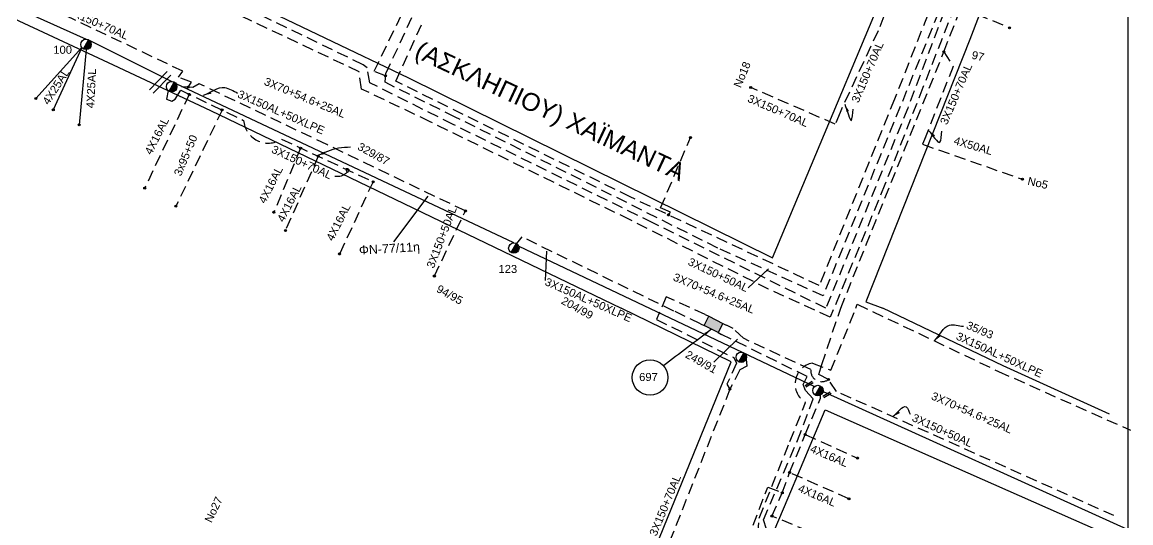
# Model space of a CAD drawing. Header units: millimetres. Extents: x 924 to 3152, y 704 to 1760.
# Drawn here: x 2663.6 to 2912.9, y 1282.1 to 1394.7 of the extents above; entities that cross this region are included whole.
import ezdxf

# ---------------------------------------------------------------- set-up
doc = ezdxf.new("R2010")
doc.units = ezdxf.units.MM
doc.linetypes.add('DASHED', pattern=[19.05, 12.7, -6.35])
for name, color, linetype in [('Link Box 4 Διευθύνσεων', 7, 'Continuous'), ('Άγνωστα', 7, 'Continuous'), ('Εναέρια παροχή ΧΤ 4x25', 7, 'SYN_LINE'), ('Επιγραφές - Σχήματα', 7, 'Continuous'), ('Καλώδια ΧΤ   3x150+50AL', 7, 'DASHED'), ('Καλώδια ΧΤ   3x150+50CU', 7, 'DASHED'), ('Καλώδια ΧΤ   3x150+70AL', 7, 'DASHED'), ('Καλώδια ΧΤ   3x150AL+50XLPE', 7, 'DASHED'), ('Μηχανική τομή', 7, 'Continuous'), ('Στύλος ΦΜ', 7, 'Continuous'), ('Στύλος ΦΜ @ 1', 7, 'Continuous'), ('Συνδέσεις', 7, 'Continuous'), ('Συνεστραμμένα ΧΤ   3x70+54.6+25 AL', 7, 'SYN_LINE'), ('Τομή', 7, 'Continuous'), ('Υπόβαθρο ΔΕΗ', 7, 'Continuous'), ('Υπόγεια καλώδια Δικτύου ΧΤ και Παρ. ΧΤ - 3X150+70 AL', 7, 'DASHED'), ('Υπόγεια καλώδια Παροχών ΧΤ   4x16AL', 7, 'DASHED'), ('Υπόγεια καλώδια Παροχών ΧΤ   4x25', 7, 'DASHED'), ('Υπόγεια καλώδια Παροχών ΧΤ   4x50AL', 7, 'DASHED')]:
    doc.layers.add(name, color=color, linetype=linetype)
doc.styles.get("Standard").update_dxf_attribs({"font": 'ARIAL.TTF'})
doc.linetypes.add('SYN_LINE', pattern='A,0.5,-0.0001,["/\\/\\/\\/",Standard,S=0.1,R=0,X=0,Y=-0.05],-0.25', length=0.7501)
doc.dimstyles.new('ISO-25', dxfattribs={"dimtxt": 2.5, "dimasz": 2.5, "dimexe": 1.25, "dimexo": 0.625, "dimtad": 1, "dimtxsty": 'Standard', "dimcen": 2.5, "dimadec": 0, "dimazin": 0, "dimtfac": 1, "dimtmove": 0, "dimatfit": 3, "dimfxl": 1, "dimarcsym": 0})
doc.dimstyles.get("Standard").update_dxf_attribs({"dimtxt": 0.18, "dimasz": 0.18, "dimexe": 0.18, "dimexo": 0.0625, "dimgap": 0.09, "dimtad": 0, "dimtih": 1, "dimtoh": 1, "dimdec": 4, "dimzin": 0, "dimdsep": 46, "dimtxsty": 'Standard', "dimcen": 0.09, "dimadec": 0, "dimazin": 0, "dimtfac": 1, "dimtdec": 4, "dimtofl": 0, "dimtmove": 0, "dimatfit": 3, "dimfxl": 1, "dimtolj": 1, "dimtzin": 0, "dimarcsym": 0})

# ---------------------------------------------------------------- blocks, each defined once
blk = doc.blocks.new('ΥΠΑΡΧΩΝ ΤΣΙΜΕΝΤΕΝΙΟΣ ΣΤΥΛΟΣ')
at = {"layer": 'Στύλος ΦΜ'}
blk.add_hatch(color=256, dxfattribs=at).paths.add_polyline_path([(-1.29, -2.28, 0.574793), (2.62, 0, 0.268822), (1.3, 2.27)])
blk.add_line((-1.29, -2.28), (1.3, 2.27), dxfattribs=at)
blk.add_circle((0, 0), 2.62, dxfattribs=at)
at = {"layer": 'Στύλος ΦΜ', "flags": 4}
for tag, p in [('ΑΡΙΘΜΟΣ', (-4.68, 8.05)), ('ΤΥΠΟΣ', (-4.91, 3.03))]:
    blk.add_attdef(tag, p, '', height=4, dxfattribs=at)
blk = doc.blocks.new('ΤΟΜΗ')
at = {"layer": 'Τομή', "ltscale": 40}
for p, q in [((-5.68, 0), (5.68, 0)), ((5.68, -2.33), (-5.68, -2.33))]:
    blk.add_line(p, q, dxfattribs=at)
blk = doc.blocks.new('LINK BOX 4 ΑΝΑΧΩΡΗΣΕΩΝ')
at = {"layer": 'Link Box 4 Διευθύνσεων', "ltscale": 40}
blk.add_hatch(color=256, dxfattribs=at).paths.add_polyline_path([(-3.54, 0), (-3.54, -4.67), (3.54, -4.67), (3.54, 0)])
for p, q in [((-3.54, 0), (-5.33, 0)), ((5.33, 0), (3.54, 0)), ((-3.54, -4.67), (-5.33, -4.67)), ((5.33, -4.67), (3.54, -4.67))]:
    blk.add_line(p, q, dxfattribs=at)
blk.add_lwpolyline([(-3.54, -4.67), (-3.54, 0), (3.54, 0), (3.54, -4.67)], close=True, dxfattribs=at)
blk = doc.blocks.new('_ΣΥΝΔΕΣΗ')
at = {"layer": 'Συνδέσεις', "linetype": 'SYN_LINE', "ltscale": 40}
blk.add_hatch(color=256, dxfattribs=at).paths.add_polyline_path([(0.5, -0.01, 1), (-0.5, -0.01, 1)])
at = {"layer": 'Συνδέσεις'}
blk.add_circle((0, -0.01), 0.5, dxfattribs=at)
blk = doc.blocks.new('ΜΗΧΑΝΙΚΗ ΤΟΜΗ')
at = {"layer": 'Μηχανική τομή', "ltscale": 40}
for p, q in [((-1.89, 0.78), (1.89, 0.78)), ((1.89, 0), (-1.89, 0))]:
    blk.add_line(p, q, dxfattribs=at)

msp = doc.modelspace()

# ---------------------------------------------------------------- linework, layer by layer
at = {"layer": 'Άγνωστα', "color": 62, "linetype": 'SYN_LINE', "ltscale": 20}
msp.add_lwpolyline([(2676.986, 1389.006), (2666.658, 1377.557)], dxfattribs=at)
at = {"layer": 'Άγνωστα', "color": 6, "linetype": 'DASHED', "ltscale": 0.2}
for points in [[(2708.546, 1374.941), (2698.151, 1353.345)], [(2808.952, 1351.36), (2809.349, 1352.018), (2807.167, 1352.965), (2813.874, 1368.753)]]:
    msp.add_lwpolyline(points, dxfattribs=at)
at = {"layer": 'Εναέρια παροχή ΧΤ 4x25', "color": 62, "ltscale": 20}
for points in [[(2676.986, 1389.006), (2670.568, 1375.024)], [(2677.925, 1388.54), (2676.381, 1371.661)]]:
    msp.add_lwpolyline(points, dxfattribs=at)
at = {"layer": 'Επιγραφές - Σχήματα'}
msp.add_lwpolyline([(945.928, 1724.828), (2912.268, 1724.828), (2912.268, 721.757), (945.928, 721.757)], close=True, dxfattribs=at)
msp.add_lwpolyline([(2736.673, 1360.982), (2736.546, 1361.258), (2736.476, 1361.467), (2736.454, 1361.618), (2736.47, 1361.718), (2736.516, 1361.776), (2736.582, 1361.8), (2736.66, 1361.799), (2736.74, 1361.78), (2736.814, 1361.75), (2736.879, 1361.711), (2736.935, 1361.665), (2736.979, 1361.612), (2737.011, 1361.553), (2737.029, 1361.488), (2737.032, 1361.419), (2737.017, 1361.345), (2736.985, 1361.268), (2736.934, 1361.187), (2736.864, 1361.101), (2736.775, 1361.01), (2736.667, 1360.913), (2736.539, 1360.809), (2736.39, 1360.698), (2736.222, 1360.577), (2736.032, 1360.45), (2735.818, 1360.322), (2735.578, 1360.203), (2735.309, 1360.101), (2735.007, 1360.026), (2734.67, 1359.986), (2734.295, 1359.99), (2733.879, 1360.047)], dxfattribs=at)
at = {"layer": 'Επιγραφές - Σχήματα', "color": 151, "linetype": 'DASHED', "ltscale": 0.2}
msp.add_lwpolyline([(2854.417, 1274.44), (2832.201, 1283.642), (2834.528, 1288.883), (2836.175, 1293.416), (2839.697, 1301.987), (2843.116, 1310.126), (2843.151, 1310.868)], dxfattribs=at)
at = {"layer": 'Επιγραφές - Σχήματα'}
msp.add_circle((2804.79, 1314.798), 4, dxfattribs=at)
at = {"layer": 'Καλώδια ΧΤ   3x150+50AL', "color": 6, "ltscale": 0.2}
msp.add_lwpolyline([(2878.181, 1425.844), (2869.989, 1403.321), (2859.769, 1377.403), (2842.818, 1335.479), (2800.322, 1355.406), (2747.583, 1381.443), (2753.852, 1395.234)], dxfattribs=at)
at = {"layer": 'Καλώδια ΧΤ   3x150+50AL', "color": 133, "ltscale": 0.2}
for points in [[(2741.767, 1381.083), (2741.142, 1384.476), (2740.234, 1385.16), (2702.008, 1403.63), (2694.539, 1407.08), (2666.635, 1421.702), (2666.635, 1421.702), (2665.899, 1422.049)], [(2880.259, 1421.418), (2876.317, 1411.331), (2862.755, 1375.403), (2844.319, 1330.366), (2805.445, 1349.564), (2760.511, 1371.694), (2741.767, 1381.083)]]:
    msp.add_lwpolyline(points, dxfattribs=at)
at = {"layer": 'Καλώδια ΧΤ   3x150+50AL', "color": 156, "ltscale": 0.2}
for points in [[(2879.556, 1423.342), (2869.676, 1396.907), (2843.696, 1333.142), (2820.006, 1343.92), (2760.975, 1373.385), (2745.179, 1381.191), (2745.337, 1383.142), (2751.857, 1397.142)], [(2745.296, 1382.636), (2742.715, 1383.681), (2749.812, 1398.253)]]:
    msp.add_lwpolyline(points, dxfattribs=at)
at = {"layer": 'Καλώδια ΧΤ   3x150+50AL', "color": 27, "ltscale": 0.2}
msp.add_lwpolyline([(2882.044, 1418.745), (2880.606, 1418.109), (2877.428, 1408.801), (2866.154, 1380.006), (2857.611, 1358.185), (2845.305, 1328.363), (2831.431, 1334.682), (2800.31, 1350.239), (2755.342, 1372.317), (2739.905, 1379.676), (2739.322, 1383.574), (2696.448, 1403.818), (2694.134, 1402.973), (2669.806, 1414.566), (2669.806, 1414.566), (2669.806, 1414.566)], dxfattribs=at)
at = {"layer": 'Καλώδια ΧΤ   3x150+50AL', "color": 85, "ltscale": 0.2}
for points in [[(2909.134, 1283.73), (2846.75, 1311.641), (2844.9, 1314.354), (2842.745, 1315.487), (2843.407, 1317.743), (2847.663, 1330.366), (2870.857, 1388.064), (2881.755, 1415.9), (2888.589, 1412.929), (2889.43, 1414.249), (2890.166, 1413.977)], [(2840.92, 1316.565), (2825.766, 1323.635), (2823.488, 1325.797), (2821.952, 1326.564)]]:
    msp.add_lwpolyline(points, dxfattribs=at)
at = {"layer": 'Καλώδια ΧΤ   3x150+50AL', "color": 173, "ltscale": 0.2}
msp.add_lwpolyline([(2756.273, 1337.634), (2763.253, 1352.257)], dxfattribs=at)
at = {"layer": 'Καλώδια ΧΤ   3x150+50AL', "color": 85, "ltscale": 0.2}
msp.add_arc((2843.407, 1316.359), 2.496, 175.27475, 306.7838, dxfattribs=at)
at = {"layer": 'Καλώδια ΧΤ   3x150+50CU', "color": 6, "ltscale": 0.2}
msp.add_lwpolyline([(2790.371, 1181.344), (2798.561, 1201.867), (2800.975, 1205.328), (2812.321, 1235.496), (2817.078, 1247.923), (2822.626, 1261.395), (2830.947, 1280.675), (2830.287, 1282.784), (2837.948, 1300.61), (2841.506, 1310.041), (2839.749, 1311.89), (2839.226, 1313.254), (2840.119, 1315.031), (2820.882, 1324.49)], dxfattribs=at)
at = {"layer": 'Καλώδια ΧΤ   3x150+70AL', "color": 27, "ltscale": 0.2}
for points in [[(2817.189, 1328.984), (2808.426, 1332.979), (2806.221, 1327.862), (2823.632, 1319.266), (2824.195, 1317.999), (2822.079, 1313.271), (2822.753, 1312.148)], [(2826.408, 1318.944), (2826.574, 1317.367), (2824.98, 1316.538), (2822.753, 1312.148), (2805.005, 1267.351)]]:
    msp.add_lwpolyline(points, dxfattribs=at)
at = {"layer": 'Καλώδια ΧΤ   3x150AL+50XLPE', "color": 173, "ltscale": 0.2}
msp.add_lwpolyline([(2763.253, 1352.257), (2732.101, 1367.183), (2703.363, 1380.886), (2701.936, 1380.063), (2698.365, 1380.217)], dxfattribs=at)
at = {"layer": 'Καλώδια ΧΤ   3x150AL+50XLPE', "color": 6, "ltscale": 0.2}
msp.add_lwpolyline([(2816.132, 1326.903), (2810.142, 1329.748), (2775.938, 1346.423), (2774.732, 1344.942)], dxfattribs=at)
at = {"layer": 'Καλώδια ΧΤ   3x150AL+50XLPE', "color": 133, "ltscale": 0.2}
for points in [[(2841.301, 1318.046), (2845.446, 1316.433), (2851.051, 1330.366), (2851.391, 1331.28), (2883.18, 1316.171), (2912.884, 1302.92)], [(2788.533, 1185.558), (2795.218, 1201.344), (2797.868, 1204.823), (2799.988, 1209.135), (2809.46, 1232.848), (2816.738, 1250.66), (2829.018, 1279.614), (2829.327, 1283.192), (2836.223, 1300.392), (2839.785, 1309.184)]]:
    msp.add_lwpolyline(points, dxfattribs=at)
at = {"layer": 'Καλώδια ΧΤ   3x150AL+50XLPE', "color": 151, "ltscale": 0.2}
msp.add_lwpolyline([(2788.069, 1187.356), (2793.949, 1201.839), (2795.846, 1204.185), (2796.658, 1206.621), (2798.284, 1208.786), (2799.187, 1209.779), (2812.294, 1242.957), (2822.417, 1267.366), (2831.277, 1290.146), (2834.528, 1288.883)], dxfattribs=at)
at = {"layer": 'Καλώδια ΧΤ   3x150AL+50XLPE', "color": 133, "ltscale": 0.2}
msp.add_arc((2842.189, 1313.333), 4.796, 100.66758, 239.9174, dxfattribs=at)
at = {"layer": 'Συνεστραμμένα ΧΤ   3x70+54.6+25 AL', "color": 62, "ltscale": 20}
for points in [[(2647.845, 1404.454), (2677.925, 1390.896)], [(2678.51, 1390.74), (2697.187, 1381.395)]]:
    msp.add_lwpolyline(points, dxfattribs=at)
at = {"layer": 'Συνεστραμμένα ΧΤ   3x70+54.6+25 AL', "color": 6, "ltscale": 20}
msp.add_lwpolyline([(2774.146, 1345.098), (2698.179, 1380.852)], dxfattribs=at)
at = {"layer": 'Συνεστραμμένα ΧΤ   3x70+54.6+25 AL', "color": 151, "ltscale": 20}
msp.add_lwpolyline([(2775.239, 1344.36), (2841.757, 1312.755)], dxfattribs=at)
at = {"layer": 'Συνεστραμμένα ΧΤ   3x70+54.6+25 AL', "color": 2, "ltscale": 20}
msp.add_lwpolyline([(2843.692, 1311.632), (2912.92, 1280.34)], dxfattribs=at)
at = {"layer": 'Υπόβαθρο ΔΕΗ', "ltscale": 0.2}
for points in [[(2685.494, 1538.556), (2679.883, 1494.504), (2677.923, 1476.679), (2670.568, 1460.01), (2663.168, 1439.328), (2658.391, 1427.142), (2675.211, 1418.275), (2750.469, 1382.177), (2832.353, 1341.706), (2865.834, 1421.696), (2875.782, 1446.969), (2883.063, 1465.279), (2821.778, 1518.399), (2798.552, 1538.556)], [(2908.51, 1443.833), (2899.635, 1450.819), (2891.218, 1428.809), (2876.72, 1390.829), (2853.335, 1331.846), (2857.121, 1330.366)], [(2618.544, 1330.366), (2648.134, 1401.947), (2684.019, 1385.155), (2705.943, 1374.853), (2735.236, 1360.785), (2798.266, 1330.366)]]:
    msp.add_lwpolyline(points, dxfattribs=at)
at = {"layer": 'Υπόβαθρο ΔΕΗ'}
for points in [[(2618.544, 1330.366), (2606.638, 1301.55), (2602.196, 1290.268), (2659.182, 1265.649), (2718.333, 1240.48), (2750.87, 1226.582), (2780.445, 1213.72), (2798.494, 1258.118), (2823.01, 1318.363), (2798.266, 1330.366)], [(2908.135, 1306.579), (2884.186, 1317.441), (2857.121, 1330.366)], [(2904.778, 1160.404), (2869.187, 1174.988), (2802.033, 1202.852), (2819.708, 1249.696), (2835.87, 1287.707), (2844.156, 1307.547), (2911.601, 1277.73)]]:
    msp.add_lwpolyline(points, dxfattribs=at)
at = {"layer": 'Υπόγεια καλώδια Δικτύου ΧΤ και Παρ. ΧΤ - 3X150+70 AL', "color": 2, "ltscale": 0.2}
for points in [[(2896.696, 1447.377), (2891.809, 1457.725), (2884.362, 1463.927), (2873.37, 1435.057), (2861.503, 1406.711), (2856.067, 1392.762), (2847.51, 1374.415)], [(2847.51, 1374.415), (2846.415, 1371.784), (2827.416, 1380.051)]]:
    msp.add_lwpolyline(points, dxfattribs=at)
at = {"layer": 'Υπόγεια καλώδια Δικτύου ΧΤ και Παρ. ΧΤ - 3X150+70 AL', "color": 173, "ltscale": 0.2}
msp.add_lwpolyline([(2700.902, 1380.107), (2701.637, 1381.235), (2698.718, 1382.38), (2699.7, 1383.688), (2662.484, 1401.33)], dxfattribs=at)
at = {"layer": 'Υπόγεια καλώδια Δικτύου ΧΤ και Παρ. ΧΤ - 3X150+70 AL', "color": 85, "ltscale": 0.2}
msp.add_lwpolyline([(2870.857, 1388.064), (2872.957, 1384.78), (2866.659, 1368.73)], dxfattribs=at)
at = {"layer": 'Υπόγεια καλώδια Δικτύου ΧΤ και Παρ. ΧΤ - 3X150+70 AL', "color": 6, "ltscale": 0.2}
for points in [[(2696.409, 1379.333), (2696.027, 1377.412), (2697.234, 1376.956), (2697.951, 1377.412), (2699.224, 1379.401), (2713.358, 1372.639)], [(2721.877, 1368.404), (2742.483, 1358.842)]]:
    msp.add_lwpolyline(points, dxfattribs=at)
msp.add_arc((2718.878, 1373.056), 5.535, 184.32007, 302.81026, dxfattribs=at)
at = {"layer": 'Υπόγεια καλώδια Παροχών ΧΤ   4x16AL', "color": 6, "ltscale": 0.2}
for points in [[(2701.133, 1378.488), (2691.115, 1357.393)], [(2726.199, 1366.398), (2720.159, 1351.958)], [(2730.152, 1364.564), (2722.774, 1347.859)], [(2742.483, 1358.842), (2734.941, 1342.589)]]:
    msp.add_lwpolyline(points, dxfattribs=at)
at = {"layer": 'Υπόγεια καλώδια Παροχών ΧΤ   4x16AL', "color": 151, "ltscale": 0.2}
for points in [[(2839.697, 1301.987), (2851.438, 1296.69)], [(2849.525, 1287.527), (2836.175, 1293.416)]]:
    msp.add_lwpolyline(points, dxfattribs=at)
at = {"layer": 'Υπόγεια καλώδια Παροχών ΧΤ   4x25', "color": 85, "ltscale": 0.2}
msp.add_lwpolyline([(2874.76, 1398.034), (2885.653, 1393.453)], dxfattribs=at)
at = {"layer": 'Υπόγεια καλώδια Παροχών ΧΤ   4x50AL', "color": 85, "ltscale": 0.2}
msp.add_lwpolyline([(2866.701, 1368.837), (2866.038, 1367.26), (2888.518, 1359.392)], dxfattribs=at)

# ---------------------------------------------------------------- block references
at = {"layer": 'Link Box 4 Διευθύνσεων', "xscale": 0.4999999999999994, "yscale": 0.4999999999999994, "zscale": 0.4999999999999994, "rotation": 153.0689047964616}
msp.add_blockref('LINK BOX 4 ΑΝΑΧΩΡΗΣΕΩΝ', (2818.507, 1325.696), dxfattribs=at)
at = {"layer": 'Μηχανική τομή', "xscale": 0.500000000000003, "yscale": 0.500000000000003, "zscale": 0.500000000000003, "rotation": 210.8644879468931}
for p in [(2840.458, 1313.462), (2844.482, 1311.077)]:
    msp.add_blockref('ΜΗΧΑΝΙΚΗ ΤΟΜΗ', p, dxfattribs=at)
at = {"layer": 'Στύλος ΦΜ @ 1', "ltscale": 40}
ref = msp.add_blockref('ΥΠΑΡΧΩΝ ΤΣΙΜΕΝΤΕΝΙΟΣ ΣΤΥΛΟΣ', (2677.925, 1389.718), dxfattribs=dict(at, xscale=0.4499999999998181, yscale=0.4499999999998181, zscale=0.4499999999998181))
ref.add_attrib('ΤΥΠΟΣ', '100', (2670.568, 1387.615), dxfattribs={"layer": 'Στύλος ΦΜ', "height": 1.8, "flags": 4})
at = {"layer": 'Στύλος ΦΜ @ 1', "ltscale": 40, "xscale": 0.4499999999998181, "yscale": 0.4499999999998181, "zscale": 0.4499999999998181}
for p in [(2697.187, 1380.217), (2825.304, 1319.356), (2842.539, 1311.874)]:
    msp.add_blockref('ΥΠΑΡΧΩΝ ΤΣΙΜΕΝΤΕΝΙΟΣ ΣΤΥΛΟΣ', p, dxfattribs=at)
at = {"layer": 'Στύλος ΦΜ @ 1', "ltscale": 40}
ref = msp.add_blockref('ΥΠΑΡΧΩΝ ΤΣΙΜΕΝΤΕΝΙΟΣ ΣΤΥΛΟΣ', (2774.146, 1343.92), dxfattribs=dict(at, xscale=0.4499999999998181, yscale=0.4499999999998181, zscale=0.4499999999998181))
ref.add_attrib('ΤΥΠΟΣ', '123', (2770.695, 1338.318), dxfattribs={"layer": 'Στύλος ΦΜ', "height": 1.8, "flags": 4})
at = {"layer": 'Συνδέσεις'}
for p, xscale, yscale, zscale in [((2885.655, 1393.459), 0.4499999999998181, 0.4499999999998181, 0.4499999999998181), ((2870.858, 1388.069), 0.4499999999998181, 0.4499999999998181, 0.4499999999998181), ((2745.296, 1382.636), 0.4499999999998181, 0.4499999999998181, 0.4499999999998181), ((2700.902, 1380.107), 0.4499999999998181, 0.4499999999998181, 0.4499999999998181), ((2827.417, 1380.056), 0.4499999999998181, 0.4499999999998181, 0.4499999999998181), ((2666.658, 1377.557), 0.4499999999998181, 0.4499999999998181, 0.4499999999998181), ((2701.133, 1378.488), 0.4499999999998181, 0.4499999999998181, 0.4499999999998181), ((2670.568, 1375.024), 0.4499999999998181, 0.4499999999998181, 0.4499999999998181), ((2708.51, 1374.998), 0.4499999999998181, 0.4499999999998181, 0.4499999999998181), ((2676.381, 1371.661), 0.4499999999998181, 0.4499999999998181, 0.4499999999998181), ((2726.199, 1366.398), 0.4499999999998181, 0.4499999999998181, 0.4499999999998181), ((2813.874, 1368.753), 0.4499999999998181, 0.4499999999998181, 0.4499999999998181), ((2730.152, 1364.564), 0.4499999999998181, 0.4499999999998181, 0.4499999999998181), ((2742.483, 1358.842), 0.4499999999998181, 0.4499999999998181, 0.4499999999998181), ((2888.52, 1359.397), 0.4499999999998181, 0.4499999999998181, 0.4499999999998181), ((2691.115, 1357.393), 0.4499999999998181, 0.4499999999998181, 0.4499999999998181), ((2698.151, 1353.345), 0.4499999999998181, 0.4499999999998181, 0.4499999999998181), ((2720.159, 1351.958), 0.4499999999998181, 0.4499999999998181, 0.4499999999998181), ((2763.253, 1352.257), 0.4499999999998181, 0.4499999999998181, 0.4499999999998181), ((2808.952, 1351.36), 0.4499999999998181, 0.4499999999998181, 0.4499999999998181), ((2722.774, 1347.859), 0.4499999999998181, 0.4499999999998181, 0.4499999999998181), ((2734.941, 1342.589), 0.4499999999998181, 0.4499999999998181, 0.4499999999998181), ((2756.273, 1337.634), 0.4499999999998181, 0.4499999999998181, 0.4499999999998181), ((2844.904, 1314.365), 0.4499999999999993, 0.4499999999999993, 0.4499999999999993), ((2822.756, 1312.16), 0.45, 0.45, 0.45), ((2839.7, 1301.999), 0.45, 0.45, 0.45), ((2851.441, 1296.701), 0.45, 0.45, 0.45), ((2836.178, 1293.428), 0.45, 0.45, 0.45), ((2834.531, 1288.895), 0.45, 0.45, 0.45), ((2849.529, 1287.538), 0.45, 0.45, 0.45), ((2832.204, 1283.654), 0.45, 0.45, 0.45)]:
    msp.add_blockref('_ΣΥΝΔΕΣΗ', p, dxfattribs=dict(at, xscale=xscale, yscale=yscale, zscale=zscale))
at = {"layer": 'Τομή', "xscale": 0.4999999999999996, "yscale": 0.4999999999999996, "zscale": 0.4999999999999996, "rotation": 226.2328604537335}
msp.add_blockref('ΤΟΜΗ', (2695.014, 1380.776), dxfattribs=at)

# ---------------------------------------------------------------- texts
at = {"layer": 'Εναέρια παροχή ΧΤ 4x25', "color": 7, "char_height": 1.8, "width": 168.37176, "attachment_point": 1}
for insert, rotation in [((2677.954, 1375.409), 87.21548), ((2667.984, 1376.947), 57.37876)]:
    msp.add_mtext('4X25AL', dxfattribs=dict(at, insert=insert, rotation=rotation))
at = {"layer": 'Επιγραφές - Σχήματα', "linetype": 'Continuous', "attachment_point": 1}
for s, insert, char_height, width, rotation in [('(ΑΣΚΛΗΠΙΟΥ) ΧΑΪΜΑΝΤΑ', (2753.249, 1390.607), 4, 69.57987, 334.86716), ('ΦΝ-77/11η', (2739.256, 1344.414), 2, 47.13111, 3.43843)]:
    msp.add_mtext(s, dxfattribs=dict(at, insert=insert, char_height=char_height, width=width, rotation=rotation))
at = {"layer": 'Επιγραφές - Σχήματα', "char_height": 1.8, "attachment_point": 1}
for s, insert, rotation in [('97', (2877.388, 1388.297), 347.07634), ('No18', (2823.51, 1380.509), 67.30457), ('3x95+50', (2697.614, 1360.648), 67.12894), ('329/87', (2739.698, 1367.748), 330.96105), ('No5', (2889.974, 1359.958), 347.07634), ('94/95', (2757.427, 1335.75), 330.96105), ('204/99', (2785.496, 1333.106), 330.96105)]:
    msp.add_mtext_dynamic_manual_height_columns(s, width=10.09091, gutter_width=12.5, heights=[0], dxfattribs=dict(at, insert=insert, rotation=rotation))
at = {"layer": 'Επιγραφές - Σχήματα', "char_height": 1.8, "width": 30, "attachment_point": 1}
for s, insert, rotation in [('35/93', (2876.451, 1327.545), 336.80688), ('249/91', (2813.414, 1320.983), 330.49883), ('No27', (2704.52, 1282.762), 64.53611)]:
    msp.add_mtext(s, dxfattribs=dict(at, insert=insert, rotation=rotation))
at = {"layer": 'Επιγραφές - Σχήματα', "insert": (2802.332, 1315.818), "char_height": 1.8, "width": 30, "attachment_point": 1}
msp.add_mtext('697', dxfattribs=at)
at = {"layer": 'Καλώδια ΧΤ   3x150+50AL', "color": 7, "char_height": 1.8, "width": 168.37176, "attachment_point": 1}
for insert, rotation in [((2754.451, 1339.863), 68.95225), ((2813.905, 1341.833), 334.82553)]:
    msp.add_mtext('3X150+50AL', dxfattribs=dict(at, insert=insert, rotation=rotation))
at = {"layer": 'Καλώδια ΧΤ   3x150+50AL', "color": 7, "ltscale": 0.2, "insert": (2864.273, 1306.753), "char_height": 1.8, "width": 30, "attachment_point": 1, "rotation": 335.51309}
msp.add_mtext('3X150+50AL', dxfattribs=at)
at = {"layer": 'Καλώδια ΧΤ   3x150+70AL', "color": 7, "ltscale": 0.2, "insert": (2804.542, 1279.665), "char_height": 1.8, "width": 30, "attachment_point": 1, "rotation": 67.44842}
msp.add_mtext('3X150+70AL', dxfattribs=at)
at = {"layer": 'Καλώδια ΧΤ   3x150AL+50XLPE', "color": 7, "char_height": 1.8, "width": 27.84843, "attachment_point": 5, "rotation": 336.26176}
for insert in [(2721.825, 1374.464), (2790.936, 1332.252)]:
    msp.add_mtext('3X150AL+50XLPE', dxfattribs=dict(at, insert=insert))
at = {"layer": 'Καλώδια ΧΤ   3x150AL+50XLPE', "color": 7, "ltscale": 0.2, "insert": (2883.382, 1319.885), "char_height": 1.8, "width": 30, "attachment_point": 5, "rotation": 335.47401}
msp.add_mtext('3X150AL+50XLPE', dxfattribs=at)
at = {"layer": 'Συνεστραμμένα ΧΤ   3x70+54.6+25 AL', "color": 7, "char_height": 1.8, "width": 168.37176, "attachment_point": 1, "rotation": 337.22714}
for insert in [(2718.489, 1382.369), (2810.498, 1338.371)]:
    msp.add_mtext('3X70+54.6+25AL', dxfattribs=dict(at, insert=insert))
at = {"layer": 'Συνεστραμμένα ΧΤ   3x70+54.6+25 AL', "color": 7, "ltscale": 20, "insert": (2868.566, 1311.632), "char_height": 1.8, "width": 30, "attachment_point": 1, "rotation": 336.44804}
msp.add_mtext('3X70+54.6+25AL', dxfattribs=at)
at = {"layer": 'Υπόγεια καλώδια Δικτύου ΧΤ και Παρ. ΧΤ - 3X150+70 AL', "color": 7, "char_height": 1.8, "width": 168.37176, "attachment_point": 1}
for insert, rotation in [((2674.297, 1398.209), 336.53553), ((2849.997, 1377.126), 66.88506), ((2869.918, 1372.192), 66.88506), ((2827.244, 1378.548), 336.53553), ((2720.216, 1367.114), 335.21674)]:
    msp.add_mtext('3X150+70AL', dxfattribs=dict(at, insert=insert, rotation=rotation))
at = {"layer": 'Υπόγεια καλώδια Παροχών ΧΤ   4x16AL', "color": 7, "char_height": 1.8, "width": 168.37176, "attachment_point": 1, "rotation": 63.05122}
for insert in [(2691.015, 1365.561), (2716.615, 1354.575), (2720.791, 1350.401), (2731.851, 1346.153)]:
    msp.add_mtext('4X16AL', dxfattribs=dict(at, insert=insert))
at = {"layer": 'Υπόγεια καλώδια Παροχών ΧΤ   4x16AL', "color": 7, "ltscale": 0.2, "char_height": 1.8, "width": 30, "attachment_point": 1, "rotation": 336.82015}
for insert in [(2841.324, 1299.779), (2838.607, 1290.879)]:
    msp.add_mtext('4X16AL', dxfattribs=dict(at, insert=insert))
at = {"layer": 'Υπόγεια καλώδια Παροχών ΧΤ   4x50AL', "color": 7, "insert": (2873.452, 1369.048), "char_height": 1.8, "width": 168.37176, "attachment_point": 1, "rotation": 343.61874}
msp.add_mtext('4X50AL', dxfattribs=at)

# ---------------------------------------------------------------- leaders
at = {"layer": 'Επιγραφές - Σχήματα', "path_type": 1}
for points, dimstyle, override in [([(2704.333, 1378.296), (2709.11, 1380.028), (2712.027, 1378.777)], 'ISO-25', {"dimasz": 1.8, "dimgap": 0.625, "dimtad": 0}), ([(2848.559, 1376.306), (2850.073, 1372.638), (2850.469, 1375.137)], 'ISO-25', {"dimasz": 1.8, "dimtad": 0}), ([(2867.42, 1370.351), (2869.994, 1367.704), (2870.39, 1370.203)], 'ISO-25', {"dimasz": 1.8, "dimtad": 0}), ([(2729.938, 1364.734), (2734.716, 1366.465), (2737.393, 1366.675)], 'ISO-25', {"dimasz": 1.8, "dimgap": 0.625, "dimtad": 0}), ([(2868.749, 1323.03), (2872.141, 1326.581), (2875.249, 1326.338)], 'ISO-25', {"dimasz": 1.8, "dimtad": 0}), ([(2818.583, 1325.642), (2807.781, 1317.453)], 'Standard', {"dimasz": 1.8, "dimgap": 0.09, "dimtad": 0}), ([(2859.347, 1306.005), (2862.398, 1308.188), (2863.314, 1306.53)], 'ISO-25', {"dimasz": 1.8, "dimtad": 0})]:
    msp.add_leader(points, dimstyle=dimstyle, override=override, dxfattribs=at)
at = {"layer": 'Επιγραφές - Σχήματα', "ltscale": 40}
for points in [[(2754.805, 1355.598), (2747.087, 1345.313)], [(2781.518, 1343.216), (2781.202, 1336.587)], [(2831.448, 1339.215), (2826.838, 1334.997)], [(2824.443, 1323.413), (2819.152, 1318.228)]]:
    msp.add_leader(points, dimstyle='ISO-25', override={"dimasz": 1, "dimtad": 0}, dxfattribs=at)

doc.saveas('drawing.dxf')
